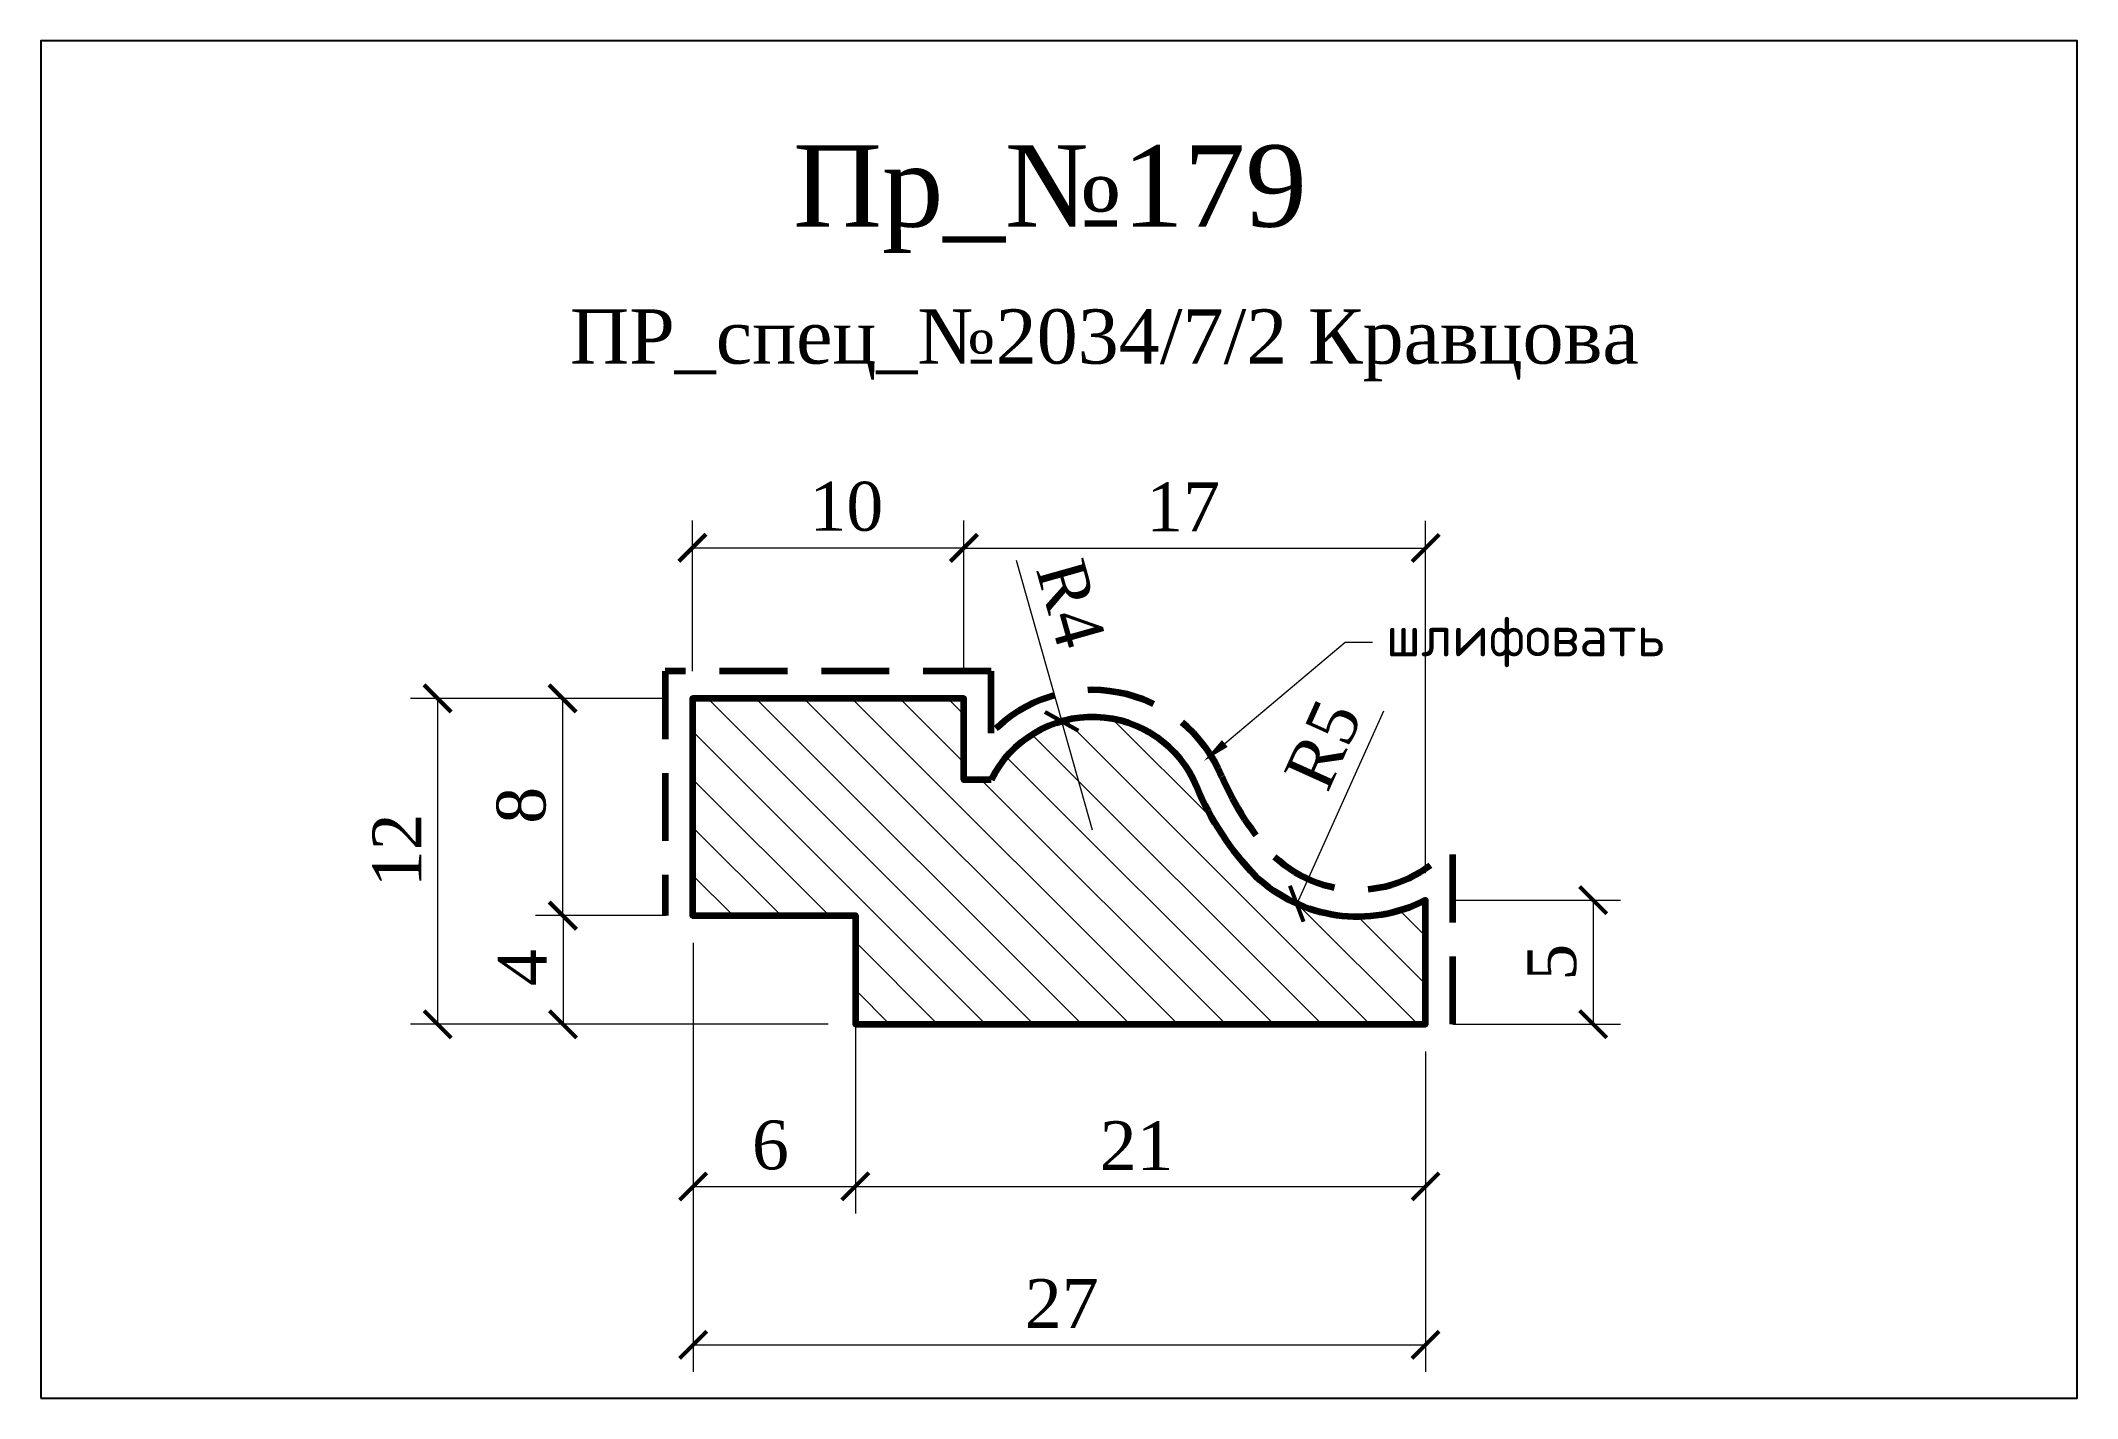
# Model space of a CAD drawing. Header units: millimetres. Extents: x 305412.5 to 305487.5, y -91897.3 to -91847.3.
import ezdxf
from ezdxf import colors
from ezdxf.entities.mleader import LeaderData, LeaderLine
from ezdxf.math import Vec2, Vec3

# ---------------------------------------------------------------- set-up
doc = ezdxf.new("R2010")
doc.units = ezdxf.units.MM
doc.header["$MEASUREMENT"] = 0
doc.linetypes.add('HIDDEN', pattern=[0.375, 0.25, -0.125])
doc.layers.add('Outside panel', color=7, linetype='Continuous', lineweight=18, true_color=0x7f5e57)
doc.layers.add('линия 50', color=1, linetype='Continuous', lineweight=211)
doc.layers.add('служебный слой РАЗМЕРЫ', color=7, linetype='Continuous', lineweight=9)
doc.layers.add('размеры в модели', color=7, linetype='Continuous')
doc.styles.add('ELECT', font='times.ttf')
doc.styles.get("Standard").update_dxf_attribs({"font": 'times.ttf'})
doc.styles.add('ЕСКД профили текст', font='isocpeur.ttf')
doc.dimstyles.new('M_1', dxfattribs={"dimtxt": 1.8, "dimasz": 1, "dimexe": 1, "dimexo": 1, "dimgap": 0.6, "dimtad": 1, "dimdec": 0, "dimdsep": 46, "dimtxsty": 'Standard', "dimblk": 'ARCHTICK', "dimcen": -5, "dimclrd": 7, "dimclre": 7, "dimclrt": 7, "dimadec": 0, "dimazin": 0, "dimtfac": 1, "dimtdec": 0, "dimtmove": 0, "dimatfit": 3, "dimfxl": 1, "dimtolj": 1, "dimtzin": 0, "dimlwd": 5, "dimlwe": 5, "dimarcsym": 0})

# ---------------------------------------------------------------- blocks, each defined once
blk = doc.blocks.new('_ArchTick')
at = {"color": 0, "linetype": 'ByBlock', "const_width": 0.15}
blk.add_lwpolyline([(-0.5, -0.5), (0.5, 0.5)], dxfattribs=at)
blk = doc.blocks.new('*D12')
at = {"layer": 'Defpoints', "color": 0, "ltscale": 1000, "transparency": 16777216}
for p in [(305463.4839028611, -91878.98387865443), (305463.4839028612, -91883.55384534839), (305469.6570828514, -91883.55384534839)]:
    blk.add_point(p, dxfattribs=at)
at = {"layer": 'размеры в модели', "color": 7, "lineweight": 5, "ltscale": 1000, "transparency": 16777216}
for p, q in [((305464.4839028611, -91878.98387865443), (305470.6570828514, -91878.98387865443)), ((305469.6570828514, -91878.98387865443), (305469.6570828514, -91883.55384534839)), ((305464.4839028612, -91883.55384534839), (305470.6570828514, -91883.55384534839))]:
    blk.add_line(p, q, dxfattribs=at)
for p, rotation in [((305469.6570828514, -91878.98387865443), 90), ((305469.6570828514, -91883.55384534839), 270)]:
    blk.add_blockref('_ArchTick', p, dxfattribs=dict(at, rotation=rotation))
at = {"layer": 'размеры в модели', "color": 7, "ltscale": 1000, "transparency": 16777216, "insert": (305468.1415096719, -91881.26886200151), "char_height": 1.8, "attachment_point": 5, "rotation": 90}
blk.add_mtext('\\A1;5', dxfattribs=at)
blk = doc.blocks.new('*D11')
at = {"layer": 'Defpoints', "color": 0, "ltscale": 1000, "transparency": 16777216}
for p in [(305450.0831925712, -91872.39791142393), (305451.2137489924, -91876.40583699946)]:
    blk.add_point(p, dxfattribs=at)
at = {"layer": 'размеры в модели', "color": 7, "lineweight": 5, "ltscale": 1000, "transparency": 16777216}
for p in [(305448.4097274007, -91866.46532483955), (305451.2137489924, -91876.40583699946)]:
    blk.add_line(p, (305450.0831925712, -91872.39791142393), dxfattribs=at)
at = {"layer": 'размеры в модели', "color": 7, "lineweight": 5, "ltscale": 1000, "transparency": 16777216, "rotation": 285.7527080769192}
blk.add_blockref('_ArchTick', (305450.0831925712, -91872.39791142393), dxfattribs=at)
at = {"layer": 'размеры в модели', "color": 7, "ltscale": 1000, "transparency": 16777216, "insert": (305450.4186376547, -91868.06194681613), "char_height": 1.8, "attachment_point": 5, "rotation": 285.75270807691925}
blk.add_mtext('\\A1;R4', dxfattribs=at)
blk = doc.blocks.new('*D10')
at = {"layer": 'Defpoints', "color": 0, "ltscale": 1000, "transparency": 16777216}
for p in [(305460.9752074405, -91874.15413137872), (305458.738748358, -91879.11581075544)]:
    blk.add_point(p, dxfattribs=at)
at = {"layer": 'размеры в модели', "color": 7, "lineweight": 5, "ltscale": 1000, "transparency": 16777216}
blk.add_line((305461.9373102635, -91872.0196654399), (305458.738748358, -91879.11581075544), dxfattribs=at)
at = {"layer": 'размеры в модели', "color": 7, "lineweight": 5, "ltscale": 1000, "transparency": 16777216, "rotation": 245.7367010656628}
blk.add_blockref('_ArchTick', (305458.738748358, -91879.11581075544), dxfattribs=at)
at = {"layer": 'размеры в модели', "color": 7, "ltscale": 1000, "transparency": 16777216, "insert": (305459.7171012071, -91873.25714353274), "char_height": 1.8, "attachment_point": 5, "rotation": 65.73670106566276}
blk.add_mtext('\\A1;R5', dxfattribs=at)
blk = doc.blocks.new('*D9')
at = {"layer": 'Defpoints', "color": 0, "ltscale": 1000, "transparency": 16777216}
for p in [(305436.5131889496, -91879.55384534839), (305463.4839028612, -91883.55384534839), (305463.4839028612, -91895.35849315373)]:
    blk.add_point(p, dxfattribs=at)
at = {"layer": 'размеры в модели', "color": 7, "lineweight": 5, "ltscale": 1000, "transparency": 16777216}
for p, q in [((305436.5131889496, -91880.55384534839), (305436.5131889496, -91896.35849315373)), ((305463.4839028612, -91884.55384534839), (305463.4839028612, -91896.35849315373)), ((305436.5131889496, -91895.35849315373), (305463.4839028612, -91895.35849315373))]:
    blk.add_line(p, q, dxfattribs=at)
at = {"layer": 'размеры в модели', "color": 7, "lineweight": 5, "ltscale": 1000, "transparency": 16777216, "rotation": 180}
blk.add_blockref('_ArchTick', (305436.5131889496, -91895.35849315373), dxfattribs=at)
at = {"layer": 'размеры в модели', "color": 7, "lineweight": 5, "ltscale": 1000, "transparency": 16777216}
blk.add_blockref('_ArchTick', (305463.4839028612, -91895.35849315373), dxfattribs=at)
at = {"layer": 'размеры в модели', "color": 7, "ltscale": 1000, "transparency": 16777216, "insert": (305450.0848627685, -91893.84032444429), "char_height": 1.8, "attachment_point": 5}
blk.add_mtext('\\A1;27', dxfattribs=at)
blk = doc.blocks.new('*D8')
at = {"layer": 'Defpoints', "color": 0, "ltscale": 1000, "transparency": 16777216}
for p in [(305442.4839028612, -91883.55384534839), (305463.4839028612, -91883.55384534839), (305463.4839028612, -91889.52653786409)]:
    blk.add_point(p, dxfattribs=at)
at = {"layer": 'размеры в модели', "color": 7, "lineweight": 5, "ltscale": 1000, "transparency": 16777216}
for p, q in [((305442.4839028612, -91884.55384534839), (305442.4839028612, -91890.52653786409)), ((305463.4839028612, -91884.55384534839), (305463.4839028612, -91890.52653786409)), ((305442.4839028612, -91889.52653786409), (305463.4839028612, -91889.52653786409))]:
    blk.add_line(p, q, dxfattribs=at)
at = {"layer": 'размеры в модели', "color": 7, "lineweight": 5, "ltscale": 1000, "transparency": 16777216, "rotation": 180}
blk.add_blockref('_ArchTick', (305442.4839028612, -91889.52653786409), dxfattribs=at)
at = {"layer": 'размеры в модели', "color": 7, "lineweight": 5, "ltscale": 1000, "transparency": 16777216}
blk.add_blockref('_ArchTick', (305463.4839028612, -91889.52653786409), dxfattribs=at)
at = {"layer": 'размеры в модели', "color": 7, "ltscale": 1000, "transparency": 16777216, "insert": (305452.8421805963, -91888.02653786409), "char_height": 1.8, "attachment_point": 5}
blk.add_mtext('\\A1;21', dxfattribs=at)
blk = doc.blocks.new('*D7')
at = {"layer": 'Defpoints', "color": 0, "ltscale": 1000, "transparency": 16777216}
for p in [(305436.5131889496, -91879.55384534839), (305442.4839028612, -91879.55384534839), (305442.4839028612, -91889.52653786409)]:
    blk.add_point(p, dxfattribs=at)
at = {"layer": 'размеры в модели', "color": 7, "lineweight": 5, "ltscale": 1000, "transparency": 16777216}
for p, q in [((305436.5131889496, -91880.55384534839), (305436.5131889496, -91890.52653786409)), ((305442.4839028612, -91880.55384534839), (305442.4839028612, -91890.52653786409)), ((305436.5131889496, -91889.52653786409), (305442.4839028612, -91889.52653786409))]:
    blk.add_line(p, q, dxfattribs=at)
at = {"layer": 'размеры в модели', "color": 7, "lineweight": 5, "ltscale": 1000, "transparency": 16777216, "rotation": 180}
blk.add_blockref('_ArchTick', (305436.5131889496, -91889.52653786409), dxfattribs=at)
at = {"layer": 'размеры в модели', "color": 7, "lineweight": 5, "ltscale": 1000, "transparency": 16777216}
blk.add_blockref('_ArchTick', (305442.4839028612, -91889.52653786409), dxfattribs=at)
at = {"layer": 'размеры в модели', "color": 7, "ltscale": 1000, "transparency": 16777216, "insert": (305439.357035695, -91888.01096468457), "char_height": 1.8, "attachment_point": 5}
blk.add_mtext('\\A1;6', dxfattribs=at)
blk = doc.blocks.new('*D6')
at = {"layer": 'Defpoints', "color": 0, "ltscale": 1000, "transparency": 16777216}
for p in [(305463.4839028611, -91866.01430644313), (305446.4839028612, -91871.55384534839), (305463.4839028611, -91878.98387865443)]:
    blk.add_point(p, dxfattribs=at)
at = {"layer": 'размеры в модели', "color": 7, "lineweight": 5, "ltscale": 1000, "transparency": 16777216}
for p, q in [((305446.4839028612, -91870.55384534839), (305446.4839028612, -91865.01430644313)), ((305463.4839028611, -91877.98387865443), (305463.4839028611, -91865.01430644313)), ((305446.4839028612, -91866.01430644313), (305463.4839028611, -91866.01430644313))]:
    blk.add_line(p, q, dxfattribs=at)
at = {"layer": 'размеры в модели', "color": 7, "lineweight": 5, "ltscale": 1000, "transparency": 16777216, "rotation": 180}
blk.add_blockref('_ArchTick', (305446.4839028612, -91866.01430644313), dxfattribs=at)
at = {"layer": 'размеры в модели', "color": 7, "lineweight": 5, "ltscale": 1000, "transparency": 16777216}
blk.add_blockref('_ArchTick', (305463.4839028611, -91866.01430644313), dxfattribs=at)
at = {"layer": 'размеры в модели', "color": 7, "ltscale": 1000, "transparency": 16777216, "insert": (305454.5558752585, -91864.49613773369), "char_height": 1.8, "attachment_point": 5}
blk.add_mtext('\\A1;17', dxfattribs=at)
blk = doc.blocks.new('*D5')
at = {"layer": 'Defpoints', "color": 0, "ltscale": 1000, "transparency": 16777216}
for p in [(305446.4839028612, -91866.00552500208), (305436.4839028612, -91871.55384534839), (305446.4839028612, -91871.5538453482)]:
    blk.add_point(p, dxfattribs=at)
at = {"layer": 'размеры в модели', "color": 7, "lineweight": 5, "ltscale": 1000, "transparency": 16777216}
for p, q in [((305436.4839028612, -91870.55384534839), (305436.4839028612, -91865.00552500208)), ((305446.4839028612, -91870.5538453482), (305446.4839028612, -91865.00552500208)), ((305436.4839028612, -91866.00552500208), (305446.4839028612, -91866.00552500208))]:
    blk.add_line(p, q, dxfattribs=at)
at = {"layer": 'размеры в модели', "color": 7, "lineweight": 5, "ltscale": 1000, "transparency": 16777216, "rotation": 180}
blk.add_blockref('_ArchTick', (305436.4839028612, -91866.00552500208), dxfattribs=at)
at = {"layer": 'размеры в модели', "color": 7, "lineweight": 5, "ltscale": 1000, "transparency": 16777216}
blk.add_blockref('_ArchTick', (305446.4839028612, -91866.00552500208), dxfattribs=at)
at = {"layer": 'размеры в модели', "color": 7, "ltscale": 1000, "transparency": 16777216, "insert": (305442.1530453152, -91864.48995182256), "char_height": 1.8, "attachment_point": 5}
blk.add_mtext('\\A1;10', dxfattribs=at)
blk = doc.blocks.new('*D4')
at = {"layer": 'Defpoints', "color": 0, "ltscale": 1000, "transparency": 16777216}
for p in [(305436.5131889496, -91879.55384534839), (305431.7192758644, -91883.55384534839), (305442.4839028612, -91883.55384534839)]:
    blk.add_point(p, dxfattribs=at)
at = {"layer": 'размеры в модели', "color": 7, "lineweight": 5, "ltscale": 1000, "transparency": 16777216}
for p, q in [((305435.5131889496, -91879.55384534839), (305430.7192758644, -91879.55384534839)), ((305431.7192758644, -91879.55384534839), (305431.7192758644, -91883.55384534839)), ((305441.4839028612, -91883.55384534839), (305430.7192758644, -91883.55384534839))]:
    blk.add_line(p, q, dxfattribs=at)
for p, rotation in [((305431.7192758644, -91879.55384534839), 90), ((305431.7192758644, -91883.55384534839), 270)]:
    blk.add_blockref('_ArchTick', p, dxfattribs=dict(at, rotation=rotation))
at = {"layer": 'размеры в модели', "color": 7, "ltscale": 1000, "transparency": 16777216, "insert": (305430.2192758644, -91881.46686963062), "char_height": 1.8, "attachment_point": 5, "rotation": 90}
blk.add_mtext('\\A1;4', dxfattribs=at)
blk = doc.blocks.new('*D3')
at = {"layer": 'Defpoints', "color": 0, "ltscale": 1000, "transparency": 16777216}
for p in [(305436.4839028612, -91871.55384534839), (305431.7023921731, -91879.55384534839), (305436.4839028612, -91879.55384534839)]:
    blk.add_point(p, dxfattribs=at)
at = {"layer": 'размеры в модели', "color": 7, "lineweight": 5, "ltscale": 1000, "transparency": 16777216}
for p, q in [((305435.4839028612, -91871.55384534839), (305430.7023921731, -91871.55384534839)), ((305431.7023921731, -91871.55384534839), (305431.7023921731, -91879.55384534839)), ((305435.4839028612, -91879.55384534839), (305430.7023921731, -91879.55384534839))]:
    blk.add_line(p, q, dxfattribs=at)
for p, rotation in [((305431.7023921731, -91871.55384534839), 90), ((305431.7023921731, -91879.55384534839), 270)]:
    blk.add_blockref('_ArchTick', p, dxfattribs=dict(at, rotation=rotation))
at = {"layer": 'размеры в модели', "color": 7, "ltscale": 1000, "transparency": 16777216, "insert": (305430.1868189936, -91875.49071383505), "char_height": 1.8, "attachment_point": 5, "rotation": 90}
blk.add_mtext('\\A1;8', dxfattribs=at)
blk = doc.blocks.new('*D2')
at = {"layer": 'Defpoints', "color": 0, "ltscale": 1000, "transparency": 16777216}
for p in [(305436.4839028612, -91871.55384534839), (305427.1001793324, -91883.55384534839), (305442.4839028612, -91883.55384534839)]:
    blk.add_point(p, dxfattribs=at)
at = {"layer": 'размеры в модели', "color": 7, "lineweight": 5, "ltscale": 1000, "transparency": 16777216}
for p, q in [((305435.4839028612, -91871.55384534839), (305426.1001793324, -91871.55384534839)), ((305427.1001793324, -91871.55384534839), (305427.1001793324, -91883.55384534839)), ((305441.4839028612, -91883.55384534839), (305426.1001793324, -91883.55384534839))]:
    blk.add_line(p, q, dxfattribs=at)
for p, rotation in [((305427.1001793324, -91871.55384534839), 90), ((305427.1001793324, -91883.55384534839), 270)]:
    blk.add_blockref('_ArchTick', p, dxfattribs=dict(at, rotation=rotation))
at = {"layer": 'размеры в модели', "color": 7, "ltscale": 1000, "transparency": 16777216, "insert": (305425.6001793324, -91877.14871153227), "char_height": 1.8, "attachment_point": 5, "rotation": 90}
blk.add_mtext('\\A1;12', dxfattribs=at)

msp = doc.modelspace()

# ---------------------------------------------------------------- hatches: boundary and pattern name
at = {"layer": 'Outside panel', "ltscale": 1000}
h = msp.add_hatch(dxfattribs=at)
h.set_pattern_fill('ANSI31', color=256, scale=10, angle=90)
h.set_pattern_definition([(135, (-5592.947538526554, 6054.137244023004), (-0.8838834764831844, -0.8838834764831844), [])])
edge = h.paths.add_edge_path()
edge.add_line((305447.4839028612, -91874.5538453484), (305446.4839028612, -91874.55384534839))
edge.add_line((305446.4839028612, -91874.55384534839), (305446.4839028612, -91871.55384534839))
edge.add_line((305446.4839028612, -91871.55384534839), (305436.4839028612, -91871.55384534839))
edge.add_line((305436.4839028612, -91871.55384534839), (305436.4839028612, -91879.55384534839))
edge.add_line((305436.4839028612, -91879.55384534839), (305442.4839028612, -91879.55384534839))
edge.add_line((305442.4839028612, -91879.55384534839), (305442.4839028612, -91883.55384534839))
edge.add_line((305442.4839028612, -91883.55384534839), (305463.4839028612, -91883.55384534839))
edge.add_line((305463.4839028612, -91883.55384534839), (305463.4839028611, -91878.98387865443))
edge.add_arc((305460.9752074399, -91874.15413137863), 5.442426982929277, 226.3937867448176, 297.4485295209421, ccw=False)
edge.add_arc((305464.8329949783, -91870.73332570761), 10.58903231236287, 202.6599347141652, 224.0443300026878, ccw=False)
edge.add_arc((305451.213748993, -91876.40583699991), 4.164327706131732, 22.49035828850731, 153.5940851445122)

# ---------------------------------------------------------------- linework, layer by layer
at = {"color": 6, "ltscale": 1000}
msp.add_lwpolyline([(305412.484345891, -91897.32962644837), (305487.484345891, -91897.32962644837), (305487.484345891, -91847.32962644837), (305412.484345891, -91847.32962644837)], close=True, dxfattribs=at)
at = {"layer": 'линия 50', "color": 1, "linetype": 'HIDDEN', "ltscale": 10, "true_color": 0xff0909}
msp.add_lwpolyline([(305464.4839028612, -91883.55384534839), (305464.4839028611, -91876.87887245622, -0.4427048680352816), (305457.9257684081, -91877.38462346034, -0.09298961083006062), (305455.9846874529, -91874.42886283006, 0.541437240370326), (305447.4839028612, -91872.83392875786), (305447.4839028612, -91870.55384534839), (305435.4839028612, -91870.55384534839), (305435.4839028612, -91879.55384534839)], format="xyb", dxfattribs=at)
at = {"layer": 'линия 50', "color": 7}
msp.add_lwpolyline([(305447.4839028612, -91874.5538453484), (305446.4839028612, -91874.55384534839), (305446.4839028612, -91871.55384534839), (305436.4839028612, -91871.55384534839), (305436.4839028612, -91879.55384534839), (305442.4839028612, -91879.55384534839), (305442.4839028612, -91883.55384534839), (305463.4839028612, -91883.55384534839), (305463.4839028611, -91878.98387865443, -0.3203658792462786), (305457.2215760528, -91878.09497683038, -0.09357875616423124), (305455.0613542465, -91874.8128652308, 0.6438616476316913)], format="xyb", close=True, dxfattribs=at)

# ---------------------------------------------------------------- texts
at = {"color": 5, "ltscale": 1000, "style": 'ELECT'}
msp.add_text('Пр_№179', height=3, dxfattribs=at).set_placement((305440.1898588974, -91854.17760063664))
at = {"color": 7, "ltscale": 1000, "style": 'ELECT'}
msp.add_text('ПР_спец_№2034/7/2 Кравцова', height=2, dxfattribs=at).set_placement((305431.973447727, -91859.2225990946))

# ---------------------------------------------------------------- dimensions: what is measured, and where the dimension line sits
at = {"layer": 'размеры в модели', "color": 7, "ltscale": 1000}
for base, p1, p2, picture, middle in [((305446.4839028612, -91866.00552500208), (305436.4839028612, -91871.55384534839), (305446.4839028612, -91871.5538453482), '*D5', (305442.1530453152, -91866.00552500208)), ((305463.4839028611, -91866.01430644313), (305446.4839028612, -91871.55384534839), (305463.4839028611, -91878.98387865443), '*D6', (305454.5558752585, -91866.01430644313)), ((305463.4839028612, -91895.35849315373), (305436.5131889496, -91879.55384534839), (305463.4839028612, -91883.55384534839), '*D9', (305450.0848627685, -91895.35849315373)), ((305442.4839028612, -91889.52653786409), (305436.5131889496, -91879.55384534839), (305442.4839028612, -91879.55384534839), '*D7', (305439.357035695, -91889.52653786409)), ((305463.4839028612, -91889.52653786409), (305442.4839028612, -91883.55384534839), (305463.4839028612, -91883.55384534839), '*D8', (305452.8421805963, -91889.52653786409))]:
    dim = msp.add_linear_dim(base=base, p1=p1, p2=p2, dimstyle='M_1', dxfattribs=at)
    dim.commit()
    dim.dimension.update_dxf_attribs({"geometry": picture, "text_midpoint": middle, "dimtype": 128})
dim = msp.add_radius_dim(center=(305451.2137489924, -91876.40583699946), mpoint=(305450.0831925712, -91872.39791142393), dimstyle='M_1', dxfattribs=at)
dim.commit()
dim.dimension.update_dxf_attribs({"geometry": '*D11', "text_midpoint": (305450.4186376547, -91868.06194681613)})
for base, p1, p2, picture, middle in [((305427.1001793324, -91883.55384534839), (305436.4839028612, -91871.55384534839), (305442.4839028612, -91883.55384534839), '*D2', (305427.1001793324, -91877.14871153227)), ((305431.7023921731, -91879.55384534839), (305436.4839028612, -91871.55384534839), (305436.4839028612, -91879.55384534839), '*D3', (305431.7023921731, -91875.49071383505)), ((305469.6570828514, -91883.55384534839), (305463.4839028611, -91878.98387865443), (305463.4839028612, -91883.55384534839), '*D12', (305469.6570828514, -91881.26886200151)), ((305431.7192758644, -91883.55384534839), (305436.5131889496, -91879.55384534839), (305442.4839028612, -91883.55384534839), '*D4', (305431.7192758644, -91881.46686963062))]:
    dim = msp.add_linear_dim(base=base, p1=p1, p2=p2, angle=90, dimstyle='M_1', dxfattribs=at)
    dim.commit()
    dim.dimension.update_dxf_attribs({"geometry": picture, "text_midpoint": middle, "dimtype": 128})
dim = msp.add_radius_dim(center=(305460.9752074405, -91874.15413137872), mpoint=(305458.738748358, -91879.11581075544), dimstyle='M_1', dxfattribs=at)
dim.commit()
dim.dimension.update_dxf_attribs({"geometry": '*D10', "text_midpoint": (305461.0987987865, -91873.87993873295), "dimtype": 132})

# ---------------------------------------------------------------- leaders
at = {"layer": 'служебный слой РАЗМЕРЫ'}
ml = msp.add_multileader_mtext('Standard', dxfattribs=at)
ml.set_content('\\A1;шлифовать', color=256, style='ЕСКД профили текст')
ml.set_leader_properties(color=256, linetype='ByLayer', lineweight=-1)
ml.build(insert=Vec2(0, 0))
ml.multileader.update_dxf_attribs({"dogleg_length": 1, "arrow_head_size": 1})
ctx = ml.context
ctx.base_point, ctx.char_height, ctx.arrow_head_size, ctx.landing_gap_size, ctx.plane_origin = Vec3(305461.5238626173, -91869.47921735907), 1.5, 1, 0.5, Vec3(305480.5585938027, -91838.6238296017)
notes = []
notes.append((ctx, [(1, (1, 1, 0), (305460.5238626173, -91869.47921735907), (1, 0), 1, [(0, [(305455.3257979911, -91873.85675235954)], 0, [])])]))
ctx.mtext.insert, ctx.mtext.flow_direction = Vec3(305462.0238626173, -91868.50421735906), 5
for ctx, leaders in notes:
    for number, flags, end, landing, length, lines in leaders:
        leader = LeaderData()
        leader.index, (leader.has_last_leader_line, leader.has_dogleg_vector, leader.attachment_direction) = number, flags
        leader.last_leader_point, leader.dogleg_vector, leader.dogleg_length = Vec3(end), Vec3(landing), length
        for number, points, colour, breaks in lines:
            line = LeaderLine()
            line.index, line.vertices, line.color, line.breaks = number, Vec3.list(points), colors.encode_raw_color(colour), breaks
            leader.lines.append(line)
        ctx.leaders.append(leader)

doc.saveas('drawing.dxf')
